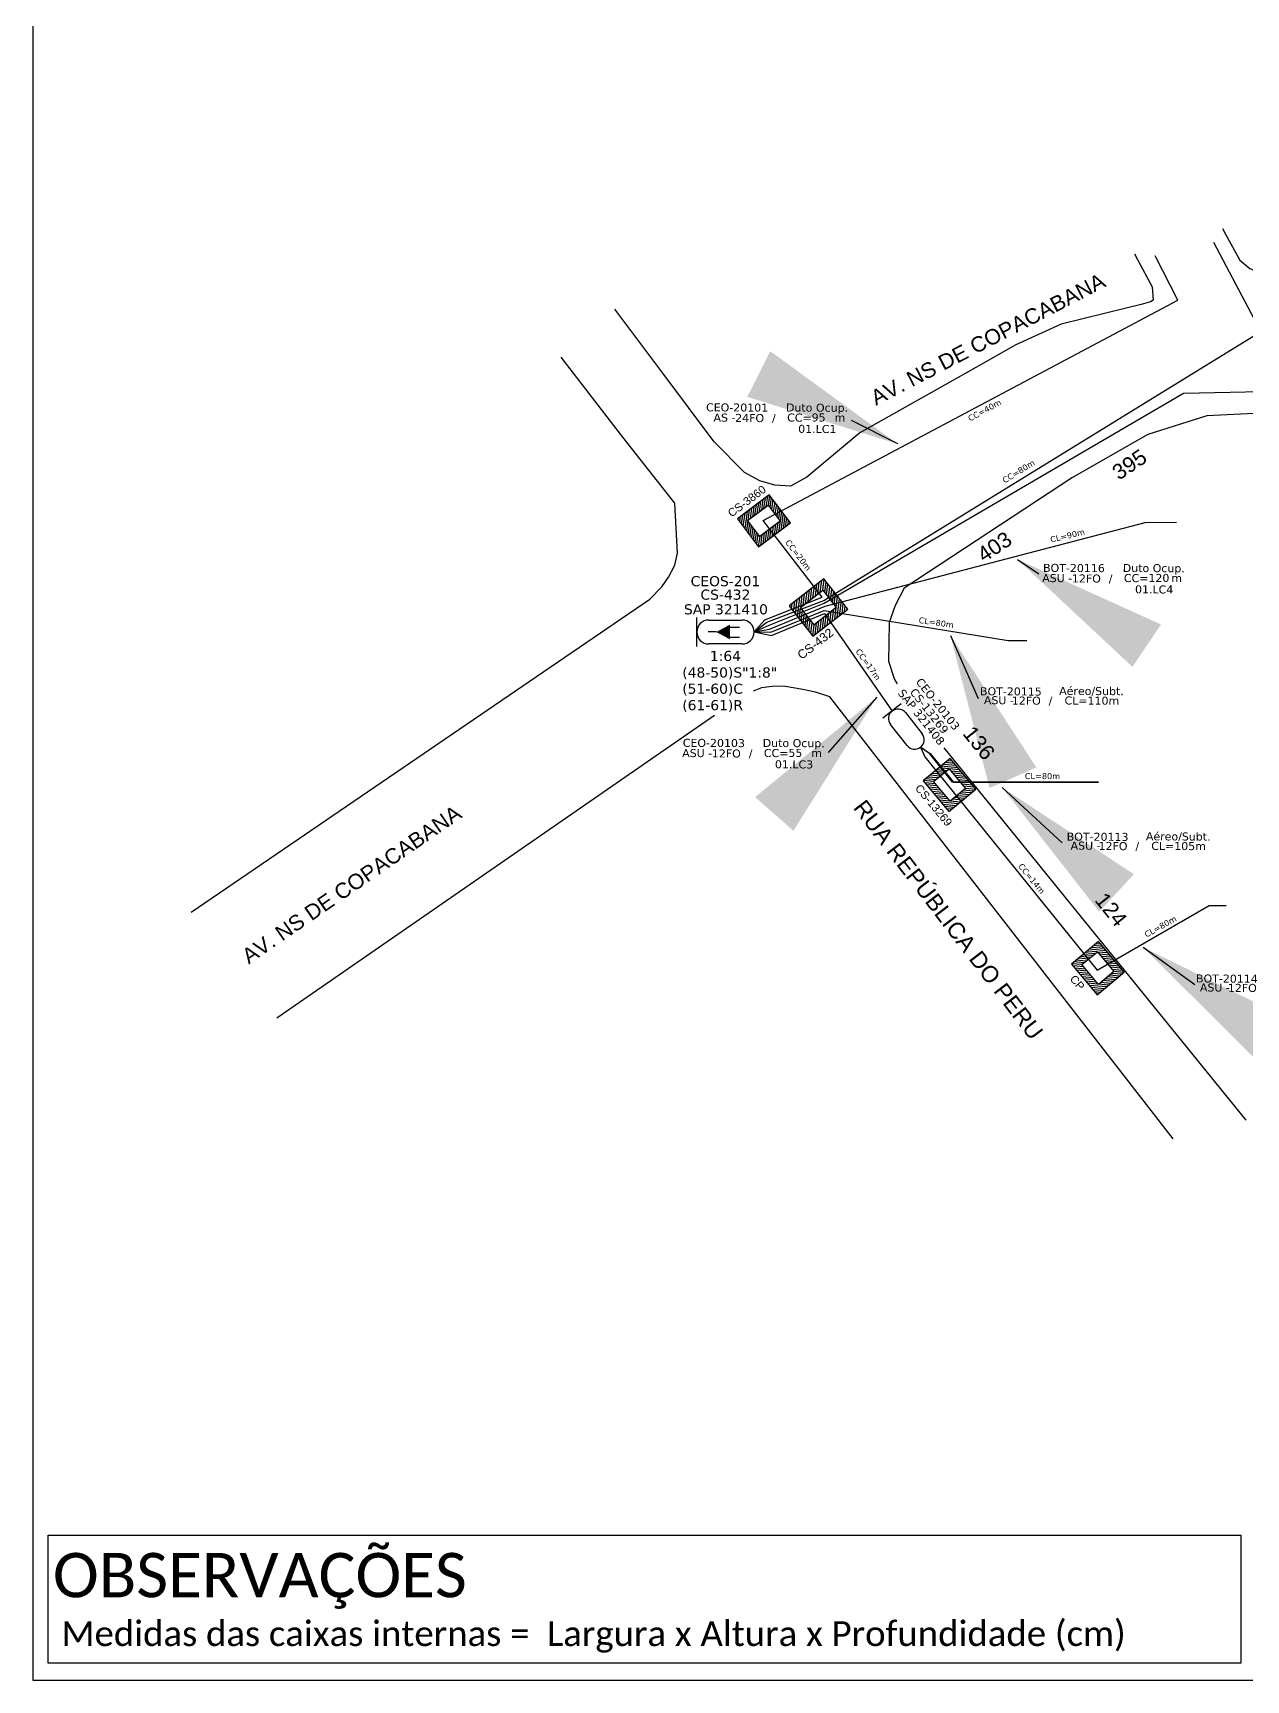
# Model space of a CAD drawing. Extents: x -89 to 749, y 705 to 1299.
# Drawn here: x -89.3 to 105.7, y 705 to 969.8 of the extents above; entities that cross this region are included whole.
import ezdxf
from ezdxf.enums import TextEntityAlignment as Align

# ---------------------------------------------------------------- set-up
doc = ezdxf.new("R2010")
doc.units = 0
for name, color, linetype in [('10.1-Caixas Subterrâneas', 5, 'Continuous'), ('20.4-CEOS', 1, 'Continuous'), ('20.5-CEO', 1, 'Continuous'), ('CAP a instalar', 1, 'Continuous'), ('label_cabos', 7, 'Continuous'), ('Legenda', 1, 'Continuous'), ('MUB', 252, 'Continuous'), ('surveys', 7, 'Continuous')]:
    doc.layers.add(name, color=color, linetype=linetype)
doc.layers.add('Comprimeto de lance', color=7, linetype='Continuous', true_color=0xf9f9f9)
doc.layers.add('EXTRA', color=50, linetype='Continuous', plot=False)
doc.styles.add('ARIAL', font='arial.ttf')
doc.styles.add('ROMANS', font='romans')
doc.styles.add('siredit', font='verdana.ttf')
doc.styles.add('WMF-Calibri0', font='calibri.ttf')
doc.linetypes.add('FENCELINE1', pattern='A,0.25,-0.1,[133,ltypeshp.shx,S=0.1,R=0,X=-0.1,Y=0],-0.1,1', length=1.45)
doc.dimstyles.new('CC', dxfattribs={"dimtxt": 1, "dimasz": 2, "dimexe": 0.18, "dimexo": 0.0625, "dimgap": 0.09, "dimtad": 0, "dimdec": 0, "dimrnd": 1, "dimzin": 0, "dimdsep": 46, "dimtxsty": 'siredit', "dimblk": 'NONE', "dimcen": 0, "dimse1": 1, "dimse2": 1, "dimsd1": 1, "dimsd2": 1, "dimclrt": 7, "dimadec": 0, "dimazin": 0, "dimtfac": 1, "dimtdec": 0, "dimtofl": 0, "dimtmove": 0, "dimatfit": 3, "dimfxl": 0, "dimtolj": 1, "dimtzin": 0, "dimarcsym": 0})

# ---------------------------------------------------------------- blocks, each defined once
blk = doc.blocks.new('*X75')
at = {"color": 0, "linetype": 'Continuous'}
for p, q in [((-1.25, 0.34099), (-0.49099, 1.1)), ((-1.25, 0.517767), (-0.667767, 1.1)), ((-1.25, 0.694544), (-0.844544, 1.1)), ((-1.25, 0.87132), (-1.02132, 1.1)), ((-1.25, 1.048097), (-1.198097, 1.1)), ((-0.789214, 0.625), (-0.314214, 1.1)), ((-0.612437, 0.625), (-0.137437, 1.1)), ((-0.43566, 0.625), (0.03934, 1.1)), ((-0.258883, 0.625), (0.216117, 1.1)), ((-0.082107, 0.625), (0.392893, 1.1)), ((0.09467, 0.625), (0.56967, 1.1)), ((0.271447, 0.625), (0.746447, 1.1)), ((0.448223, 0.625), (0.923223, 1.1)), ((0.625, 0.625), (1.1, 1.1)), ((0.801777, 0.625), (1.25, 1.073223)), ((-1.25, 0.164214), (-0.8035, 0.610714)), ((-1.25, -0.012563), (-0.8035, 0.433937)), ((-1.25, -0.18934), (-0.8035, 0.25716)), ((-1.25, -0.366117), (-0.8035, 0.080383)), ((0.8035, 0.449947), (1.25, 0.896447)), ((0.8035, 0.27317), (1.25, 0.71967)), ((0.8035, 0.096393), (1.25, 0.542893)), ((0.8035, -0.080383), (1.25, 0.366117)), ((0.8035, -0.25716), (1.25, 0.18934)), ((0.8035, -0.433937), (1.25, 0.012563)), ((-1.25, -0.542893), (-0.8035, -0.096393)), ((-1.25, -0.71967), (-0.8035, -0.27317)), ((-1.25, -0.896447), (-0.8035, -0.449947)), ((-1.25, -1.073223), (-0.801777, -0.625)), ((-1.1, -1.1), (-0.625, -0.625)), ((-0.923223, -1.1), (-0.448223, -0.625)), ((-0.746447, -1.1), (-0.271447, -0.625)), ((-0.56967, -1.1), (-0.09467, -0.625)), ((-0.392893, -1.1), (0.082107, -0.625)), ((-0.216117, -1.1), (0.258883, -0.625)), ((-0.03934, -1.1), (0.43566, -0.625)), ((0.137437, -1.1), (0.612437, -0.625)), ((0.314214, -1.1), (0.789214, -0.625)), ((0.49099, -1.1), (1.25, -0.34099)), ((0.667767, -1.1), (1.25, -0.517767)), ((0.8035, -0.610714), (1.25, -0.164214)), ((0.844544, -1.1), (1.25, -0.694544)), ((1.02132, -1.1), (1.25, -0.87132)), ((1.198097, -1.1), (1.25, -1.048097))]:
    blk.add_line(p, q, dxfattribs=at)
blk = doc.blocks.new('MANHOLE_MQ')
at = {"color": 0, "linetype": 'Continuous'}
for p, q in [((0.00000623, 0.00000569), (-0.00000627, 0.00000569)), ((-0.00000627, 0.00000569), (-0.00000627, -0.00000531)), ((0.00000623, -0.00000531), (0.00000623, 0.00000569)), ((-0.00000404, 0.00000331), (0.00000399, 0.00000331)), ((-0.00000404, -0.00000294), (-0.00000404, 0.00000331)), ((0.00000399, 0.00000331), (0.00000399, -0.00000294)), ((0.00000399, -0.00000294), (-0.00000404, -0.00000294)), ((0.00000399, -0.00000294), (0.00000399, -0.00000294)), ((-0.00000627, -0.00000531), (0.00000623, -0.00000531))]:
    blk.add_line(p, q, dxfattribs=at)
at = {"color": 0, "linetype": 'Continuous', "xscale": 5e-06, "yscale": 5e-06, "zscale": 1e-05}
blk.add_blockref('*X75', (-0.00000002, 0.00000019), dxfattribs=at)
blk = doc.blocks.new('*X110')
at = {"color": 0, "linetype": 'Continuous'}
for p, q in [((-1.25, 0.34099), (-0.49099, 1.1)), ((-1.25, 0.517767), (-0.667767, 1.1)), ((-1.25, 0.694544), (-0.844544, 1.1)), ((-1.25, 0.87132), (-1.02132, 1.1)), ((-1.25, 1.048097), (-1.198097, 1.1)), ((-0.789214, 0.625), (-0.314214, 1.1)), ((-0.612437, 0.625), (-0.137437, 1.1)), ((-0.43566, 0.625), (0.03934, 1.1)), ((-0.258883, 0.625), (0.216117, 1.1)), ((-0.082107, 0.625), (0.392893, 1.1)), ((0.09467, 0.625), (0.56967, 1.1)), ((0.271447, 0.625), (0.746447, 1.1)), ((0.448223, 0.625), (0.923223, 1.1)), ((0.625, 0.625), (1.1, 1.1)), ((0.801777, 0.625), (1.25, 1.073223)), ((-1.25, 0.164214), (-0.8035, 0.610714)), ((-1.25, -0.012563), (-0.8035, 0.433937)), ((-1.25, -0.18934), (-0.8035, 0.25716)), ((-1.25, -0.366117), (-0.8035, 0.080383)), ((0.8035, 0.449947), (1.25, 0.896447)), ((0.8035, 0.27317), (1.25, 0.71967)), ((0.8035, 0.096393), (1.25, 0.542893)), ((0.8035, -0.080383), (1.25, 0.366117)), ((0.8035, -0.25716), (1.25, 0.18934)), ((0.8035, -0.433937), (1.25, 0.012563)), ((-1.25, -0.542893), (-0.8035, -0.096393)), ((-1.25, -0.71967), (-0.8035, -0.27317)), ((-1.25, -0.896447), (-0.8035, -0.449947)), ((-1.25, -1.073223), (-0.801777, -0.625)), ((-1.1, -1.1), (-0.625, -0.625)), ((-0.923223, -1.1), (-0.448223, -0.625)), ((-0.746447, -1.1), (-0.271447, -0.625)), ((-0.56967, -1.1), (-0.09467, -0.625)), ((-0.392893, -1.1), (0.082107, -0.625)), ((-0.216117, -1.1), (0.258883, -0.625)), ((-0.03934, -1.1), (0.43566, -0.625)), ((0.137437, -1.1), (0.612437, -0.625)), ((0.314214, -1.1), (0.789214, -0.625)), ((0.49099, -1.1), (1.25, -0.34099)), ((0.667767, -1.1), (1.25, -0.517767)), ((0.8035, -0.610714), (1.25, -0.164214)), ((0.844544, -1.1), (1.25, -0.694544)), ((1.02132, -1.1), (1.25, -0.87132)), ((1.198097, -1.1), (1.25, -1.048097))]:
    blk.add_line(p, q, dxfattribs=at)
blk = doc.blocks.new('*U108')
at = {"color": 0, "linetype": 'Continuous'}
for p, q in [((0.001244, 0.001095), (-0.000006, 0.001095)), ((-0.000006, 0.001095), (-0.000006, -0.000005)), ((0.001244, -0.000005), (0.001244, 0.001095)), ((0.000217, 0.000857), (0.00102, 0.000857)), ((0.000217, 0.000232), (0.000217, 0.000857)), ((0.00102, 0.000857), (0.00102, 0.000232)), ((0.00102, 0.000232), (0.000217, 0.000232)), ((0.00102, 0.000232), (0.00102, 0.000232)), ((-0.000006, -0.000005), (0.001244, -0.000005))]:
    blk.add_line(p, q, dxfattribs=at)
at = {"color": 0, "linetype": 'Continuous', "xscale": 0.0005, "yscale": 0.0005, "zscale": 0.001}
blk.add_blockref('*X110', (0.000619, 0.000545), dxfattribs=at)
at = {"layer": '10.1-Caixas Subterrâneas', "color": 0, "lineweight": 0, "style": 'ROMANS'}
blk.add_attdef('FID', (-0.000027, -0.000378), '', height=0.00025, dxfattribs=at)
at = {"layer": '10.1-Caixas Subterrâneas', "color": 0, "lineweight": 0, "style": 'ROMANS', "flags": 3}
for tag, p in [('FATOR', (-0.000622, -0.000749)), ('ID_ATIVIDADE', (-0.000622, -0.001121)), ('QTDE', (-0.000622, -0.001493))]:
    blk.add_attdef(tag, p, '', height=0.00025, dxfattribs=at)
blk = doc.blocks.new('_None')
blk = doc.blocks.new('LEGENDA DOS CABOS')
at = {"layer": 'EXTRA', "color": 0, "style": 'siredit'}
for tag, p in [('ID', (4.6, 0.97)), ('XX', (9.03, 0.97))]:
    blk.add_attdef(tag, text='', height=0.48, rotation=359.69, dxfattribs=at).set_placement(p, align=Align.MIDDLE_CENTER)
at = {"layer": 'Legenda', "color": 0, "style": 'siredit'}
for tag, p in [('TIPO_CABO', (1.31, 0)), ('CABO', (4.69, -0.05)), ('/', (6.81, -0.05)), ('METROS', (10.03, -0.05))]:
    blk.add_attdef(tag, text='', height=0.8, rotation=359.69, dxfattribs=at).set_placement(p, align=Align.MIDDLE_CENTER)
blk = doc.blocks.new('Inst CB DT OCUP CFOA-SM-ASU-120-S-12')
at = {"layer": 'label_cabos', "color": 0, "style": 'siredit'}
for tag, flags, p in [('ID_ATIVIDADE', 3, (1.31, 2.67)), ('FATOR', 1, (11.56, 2.55))]:
    blk.add_attdef(tag, text='', height=1, rotation=359.69, dxfattribs=dict(at, flags=flags)).set_placement(p, align=Align.MIDDLE_CENTER)
for tag, p in [('TIPO_CABO', (1.26, 0)), ('DESTINO_CABO', (3.13, 1.26)), ('CABO', (4.69, -0.05)), ('/', (7.71, -0.05)), ('LANCE', (10.91, 0)), ('TIPO_CABO', (13.11, 1.24)), ('UND', (15.96, 0)), ('FID', (13.15, -1.41))]:
    blk.add_attdef(tag, text='', height=1, rotation=359.69, dxfattribs=at).set_placement(p, align=Align.MIDDLE_CENTER)
blk.add_attdef('QTDE', (12.43, -0.47), '', height=1, rotation=359.69, dxfattribs=at)
blk = doc.blocks.new('*U113')
at = {"layer": '20.4-CEOS', "color": 7, "style": 'siredit'}
for tag, p in [('FIBRAS_SPLITTER', (0, 0)), ('FIBRAS_TOP_C', (0, -4.13)), ('RESERVA_FINAIS', (0, -5.46))]:
    blk.add_attdef(tag, p, '', height=1.01, dxfattribs=at)
for tag, p, flags in [('ID_ATIVIDADE', (0, -6.77), 3), ('FATOR', (0, -8.09), 1), ('QTDE', (0, -9.4), 1), ('FID', (0, -10.71), 1)]:
    blk.add_attdef(tag, p, '', height=1.01, dxfattribs=dict(at, flags=flags))
blk = doc.blocks.new('Inst CB DT OCUP CFOA-SM-AS-80-TS-24')
at = {"layer": 'label_cabos', "color": 0, "style": 'siredit'}
for tag, flags, p in [('ID_ATIVIDADE', 3, (1.31, 2.67)), ('FATOR', 1, (11.56, 2.55))]:
    blk.add_attdef(tag, text='', height=1, rotation=359.69, dxfattribs=dict(at, flags=flags)).set_placement(p, align=Align.MIDDLE_CENTER)
for tag, p in [('TIPO_CABO', (1.76, 0)), ('DESTINO_CABO', (3.13, 1.26)), ('CABO', (4.69, -0.05)), ('/', (7.71, -0.05)), ('LANCE', (10.91, 0)), ('TIPO_CABO', (13.11, 1.24)), ('UND', (15.96, 0)), ('FID', (13.15, -1.41))]:
    blk.add_attdef(tag, text='', height=1, rotation=359.69, dxfattribs=at).set_placement(p, align=Align.MIDDLE_CENTER)
blk.add_attdef('QTDE', (12.43, -0.47), '', height=1, rotation=359.69, dxfattribs=at)

msp = doc.modelspace()

# ---------------------------------------------------------------- linework, layer by layer
msp.add_lwpolyline([(-89.32, 705.02), (749.25, 705.02), (749.25, 1299.02), (-89.32, 1299.02), (-89.32, 705.02)])
msp.add_lwpolyline([(-86.89, 728.32), (104.84, 728.32), (104.84, 707.75), (-86.89, 707.75)], close=True)
at = {"layer": '20.4-CEOS', "color": 7}
for p, q in [((19.3, 875.44), (24.67, 875.44)), ((24.67, 871.61), (19.3, 871.61))]:
    msp.add_line(p, q, dxfattribs=at)
for points in [[(17.38, 871.22), (17.38, 875.84)], [(22.62, 874.29), (24.25, 874.29)], [(20.5, 873.53), (19.21, 873.53)], [(22.62, 872.69), (24.25, 872.69)]]:
    msp.add_lwpolyline(points, dxfattribs=at)
msp.add_lwpolyline([(20.5, 873.53, 0, 2.37, 0), (22.72, 873.53, 2.37, 2.37, 0)], format="xyseb", dxfattribs=at)
for centre, start, end in [((19.3, 873.53), 90, 270), ((24.67, 873.53), 270, 90)]:
    msp.add_arc(centre, 1.92, start, end, dxfattribs=at)
at = {"layer": '20.5-CEO', "color": 7}
for p, q in [((51.19, 855.27), (48.52, 858.66)), ((50.93, 860.57), (53.61, 857.18))]:
    msp.add_line(p, q, dxfattribs=at)
msp.add_lwpolyline([(50.23, 861.97), (47.31, 859.67)], dxfattribs=at)
for centre, start, end in [((49.73, 859.61), 38.2902, 218.2902), ((52.4, 856.22), 218.2902, 38.2902)]:
    msp.add_arc(centre, 1.54, start, end, dxfattribs=at)
at = {"layer": 'CAP a instalar', "color": 7, "linetype": 'FENCELINE1', "ltscale": 5}
for points in [[(26.59, 873.53), (28.65, 875.12), (37.79, 878.62), (108.06, 921.85), (100.5, 936.16)], [(26.59, 873.53), (28.3, 875.51), (37.56, 879.13), (28.07, 891.48), (94.7, 926.88), (91.05, 934.01)], [(26.59, 873.53), (29.01, 874.61), (37.87, 878.14), (95.64, 911.93), (133.04, 912.74)], [(26.59, 873.53), (29.08, 873.99), (38.04, 877.66), (89.43, 891.16), (94.47, 891.17)], [(26.59, 873.53), (29.41, 872.98), (37.92, 876.48), (48.77, 860.82)]]:
    msp.add_lwpolyline(points, dxfattribs=at)
at = {"layer": 'CAP a instalar', "color": 252, "linetype": 'FENCELINE1', "ltscale": 5}
for points in [[(26.59, 873.53), (29.26, 873.49), (37.86, 877.01), (67.44, 872.18), (70.45, 872.18)], [(53.36, 855.01), (54.88, 853.97), (58.66, 849.37), (81.98, 849.37)], [(53.36, 855.01), (54.02, 853.48), (81.74, 819.14), (99.74, 829.57), (102.45, 829.56)], [(81.98, 849.37), (58.46, 849.38), (54.82, 853.95), (53.36, 855.01)]]:
    msp.add_lwpolyline(points, dxfattribs=at)
at = {"layer": 'MUB', "color": 4}
for points in [[(101.91, 938.42), (102.39, 937.49), (104.69, 933.29), (106.28, 932), (107.97, 931.21), (109.17, 930.91), (110.28, 930.85), (111.18, 930.82), (114.73, 930.64)], [(87.72, 934.35), (88.3, 933.33), (90.56, 929), (90.74, 926.88), (90.3, 926.59), (88.83, 926.21), (86.41, 925.59), (75.96, 923.03), (68.65, 919.7)], [(11.91, 915.17), (4.22, 925.46)], [(68.65, 919.7), (60.62, 915.17)], [(5.5, 904.85), (-4.42, 917.72)], [(60.62, 915.17), (43.57, 905.53), (35.08, 898.4), (32.44, 896.99), (29.91, 897.12), (27.51, 897.84), (25.04, 899.17), (20.16, 904.12), (11.91, 915.17)], [(238.35, 915.17), (99.39, 908.26), (89.87, 905.26), (77.76, 898.37), (50.71, 880.56), (49.28, 877.81), (48.32, 875.05), (48.23, 871.75), (48.2, 868.85), (49.17, 865.88), (49.61, 865.2)], [(-63.87, 828.51), (9.84, 878.81), (11.75, 880.81), (12.86, 882.34), (13.83, 884.27), (14.31, 886.22), (13.86, 894.26), (5.5, 904.85)], [(93.96, 792.04), (38.75, 863.13), (36.45, 863.85), (34.42, 864.26), (31.65, 864.77), (29.94, 864.82), (27.81, 864.54), (26.47, 864.01)], [(20.23, 860.1), (-50.1, 811.44)], [(57.11, 854.9), (105.62, 795.02)]]:
    msp.add_lwpolyline(points, dxfattribs=at)

# ---------------------------------------------------------------- block references
at = {"layer": '10.1-Caixas Subterrâneas', "color": 30, "xscale": 514355.6664507728, "yscale": 514355.6664507727, "zscale": 514355.6664507727}
for p, rotation in [((28.11, 891.48), 216.9818232058862), ((58.08, 849), 129.8115835663121), ((81.92, 819.56), 129.8115835663121)]:
    msp.add_blockref('MANHOLE_MQ', p, dxfattribs=dict(at, rotation=rotation))
at = {"layer": '10.1-Caixas Subterrâneas', "color": 10}
ref = msp.add_blockref('*U108', (36.07, 872.89), dxfattribs=dict(at, xscale=5657.91225468244, yscale=5657.912254682441, zscale=5657.912254682441, rotation=37.9650240895695))
ref.add_attrib('FID', 'CS-432', (34.24, 869.03), dxfattribs={"color": 0, "lineweight": 0, "height": 1.413, "rotation": 37.965, "style": 'ARIAL'})
at = {"layer": '20.4-CEOS', "color": 0, "lineweight": 0}
ref = msp.add_blockref('*U113', (15.05, 866.21), dxfattribs=dict(at, xscale=1.608429282242475, yscale=1.608429282242475, zscale=1.608429282242475))
ref.add_attrib('FIBRAS_SPLITTER', '(48-50)S"1:8"', (15.05, 866.21), dxfattribs={"color": 7, "height": 1.624, "style": 'siredit'})
ref.add_attrib('FIBRAS_TOP_C', '(51-60)C', (15.05, 863.6), dxfattribs={"color": 7, "height": 1.624, "style": 'siredit'})
ref.add_attrib('RESERVA_FINAIS', '(61-61)R', (15.05, 860.96), dxfattribs={"color": 7, "height": 1.624, "style": 'siredit'})
at = {"layer": 'label_cabos', "color": 0, "lineweight": 0}
ref = msp.add_blockref('Inst CB DT OCUP CFOA-SM-AS-80-TS-24', (19.85, 908), dxfattribs=dict(at, xscale=1.28674342579398, yscale=1.28674342579398, zscale=1.28674342579398))
ref.add_attrib('DESTINO_CABO', 'CEO-20101', dxfattribs={"color": 0, "height": 1.287, "rotation": 359.69, "style": 'siredit'}).set_placement((23.87, 909.63), align=Align.MIDDLE_CENTER)
ref.add_attrib('CABO', '24FO', dxfattribs={"color": 0, "height": 1.287, "rotation": 359.69, "style": 'siredit'}).set_placement((25.88, 907.94), align=Align.MIDDLE_CENTER)
ref.add_attrib('TIPO_CABO', 'Duto Ocup.', dxfattribs={"color": 0, "height": 1.287, "rotation": 359.69, "style": 'siredit'}).set_placement((36.71, 909.6), align=Align.MIDDLE_CENTER)
ref.add_attrib('/', '/', dxfattribs={"color": 0, "height": 1.29, "rotation": 359.69, "style": 'siredit'}).set_placement((29.77, 907.94), align=Align.MIDDLE_CENTER)
ref.add_attrib('TIPO_CABO', 'AS - ', dxfattribs={"color": 0, "height": 1.287, "rotation": 359.69, "style": 'siredit'}).set_placement((22.11, 908), align=Align.MIDDLE_CENTER)
ref.add_attrib('FID', '01.LC1', dxfattribs={"color": 0, "height": 1.287, "rotation": 359.69, "style": 'siredit'}).set_placement((36.76, 906.18), align=Align.MIDDLE_CENTER)
ref.add_attrib('LANCE', 'CC=', dxfattribs={"color": 0, "height": 1.287, "rotation": 359.69, "style": 'siredit'}).set_placement((33.88, 908), align=Align.MIDDLE_CENTER)
ref.add_attrib('QTDE', '95', (35.84, 907.39), dxfattribs={"color": 0, "height": 1.287, "rotation": 359.69, "style": 'siredit'})
ref.add_attrib('UND', 'm', dxfattribs={"color": 0, "height": 1.29, "rotation": 359.69, "style": 'siredit'}).set_placement((40.39, 908), align=Align.MIDDLE_CENTER)
ref = msp.add_blockref('Inst CB DT OCUP CFOA-SM-ASU-120-S-12', (73.98, 882.2), dxfattribs=dict(at, xscale=1.28674342579398, yscale=1.28674342579398, zscale=1.28674342579398))
ref.add_attrib('DESTINO_CABO', 'BOT-20116', dxfattribs={"color": 0, "height": 1.287, "rotation": 359.69, "style": 'siredit'}).set_placement((78.01, 883.82), align=Align.MIDDLE_CENTER)
ref.add_attrib('CABO', '12FO', dxfattribs={"color": 0, "height": 1.287, "rotation": 359.69, "style": 'siredit'}).set_placement((80.01, 882.13), align=Align.MIDDLE_CENTER)
ref.add_attrib('TIPO_CABO', 'Duto Ocup.', dxfattribs={"color": 0, "height": 1.287, "rotation": 359.69, "style": 'siredit'}).set_placement((90.84, 883.8), align=Align.MIDDLE_CENTER)
ref.add_attrib('/', '/', dxfattribs={"color": 0, "height": 1.29, "rotation": 359.69, "style": 'siredit'}).set_placement((83.9, 882.13), align=Align.MIDDLE_CENTER)
ref.add_attrib('TIPO_CABO', 'ASU - ', dxfattribs={"color": 0, "height": 1.287, "rotation": 359.69, "style": 'siredit'}).set_placement((75.6, 882.19), align=Align.MIDDLE_CENTER)
ref.add_attrib('FID', '01.LC4', dxfattribs={"color": 0, "height": 1.287, "rotation": 359.69, "style": 'siredit'}).set_placement((90.9, 880.38), align=Align.MIDDLE_CENTER)
ref.add_attrib('LANCE', 'CC=', dxfattribs={"color": 0, "height": 1.287, "rotation": 359.69, "style": 'siredit'}).set_placement((88.01, 882.2), align=Align.MIDDLE_CENTER)
ref.add_attrib('QTDE', '120', (89.97, 881.59), dxfattribs={"color": 0, "height": 1.287, "rotation": 359.69, "style": 'siredit'})
ref.add_attrib('UND', 'm', dxfattribs={"color": 0, "height": 1.29, "rotation": 359.69, "style": 'siredit'}).set_placement((94.52, 882.2), align=Align.MIDDLE_CENTER)
ref = msp.add_blockref('LEGENDA DOS CABOS', (62.42, 861.89), dxfattribs=dict(at, xscale=1.28674342579398, yscale=1.28674342579398, zscale=1.28674342579398))
ref.add_attrib('ID', 'BOT-20115', dxfattribs={"color": 0, "height": 1.287, "rotation": 359.69, "style": 'siredit'}).set_placement((67.87, 863.98), align=Align.MIDDLE_CENTER)
ref.add_attrib('CABO', '12FO', dxfattribs={"color": 0, "height": 1.287, "rotation": 359.69, "style": 'siredit'}).set_placement((70.35, 862.5), align=Align.MIDDLE_CENTER)
ref.add_attrib('METROS', 'CL=110m', dxfattribs={"color": 0, "height": 1.287, "rotation": 359.69, "style": 'siredit'}).set_placement((80.89, 862.5), align=Align.MIDDLE_CENTER)
ref.add_attrib('XX', 'Aéreo/Subt.', dxfattribs={"color": 0, "height": 1.2867, "rotation": 359.69, "style": 'siredit'}).set_placement((80.83, 864.04), align=Align.MIDDLE_CENTER)
ref.add_attrib('/', '/', dxfattribs={"color": 0, "height": 1.29, "rotation": 359.69, "style": 'siredit'}).set_placement((74.24, 862.5), align=Align.MIDDLE_CENTER)
ref.add_attrib('TIPO_CABO', 'ASU -', dxfattribs={"color": 0, "height": 1.287, "rotation": 359.69, "style": 'siredit'}).set_placement((65.94, 862.56), align=Align.MIDDLE_CENTER)
ref = msp.add_blockref('Inst CB DT OCUP CFOA-SM-ASU-120-S-12', (16.1, 854.07), dxfattribs=dict(at, xscale=1.28674342579398, yscale=1.28674342579398, zscale=1.28674342579398))
ref.add_attrib('DESTINO_CABO', 'CEO-20103', dxfattribs={"color": 0, "height": 1.287, "rotation": 359.69, "style": 'siredit'}).set_placement((20.13, 855.69), align=Align.MIDDLE_CENTER)
ref.add_attrib('CABO', '12FO', dxfattribs={"color": 0, "height": 1.287, "rotation": 359.69, "style": 'siredit'}).set_placement((22.13, 854), align=Align.MIDDLE_CENTER)
ref.add_attrib('TIPO_CABO', 'Duto Ocup.', dxfattribs={"color": 0, "height": 1.287, "rotation": 359.69, "style": 'siredit'}).set_placement((32.97, 855.67), align=Align.MIDDLE_CENTER)
ref.add_attrib('/', '/', dxfattribs={"color": 0, "height": 1.29, "rotation": 359.69, "style": 'siredit'}).set_placement((26.03, 854), align=Align.MIDDLE_CENTER)
ref.add_attrib('TIPO_CABO', 'ASU - ', dxfattribs={"color": 0, "height": 1.287, "rotation": 359.69, "style": 'siredit'}).set_placement((17.73, 854.06), align=Align.MIDDLE_CENTER)
ref.add_attrib('FID', '01.LC3', dxfattribs={"color": 0, "height": 1.287, "rotation": 359.69, "style": 'siredit'}).set_placement((33.02, 852.25), align=Align.MIDDLE_CENTER)
ref.add_attrib('LANCE', 'CC=', dxfattribs={"color": 0, "height": 1.287, "rotation": 359.69, "style": 'siredit'}).set_placement((30.14, 854.07), align=Align.MIDDLE_CENTER)
ref.add_attrib('QTDE', '55', (32.1, 853.46), dxfattribs={"color": 0, "height": 1.287, "rotation": 359.69, "style": 'siredit'})
ref.add_attrib('UND', 'm', dxfattribs={"color": 0, "height": 1.29, "rotation": 359.69, "style": 'siredit'}).set_placement((36.64, 854.07), align=Align.MIDDLE_CENTER)
ref = msp.add_blockref('LEGENDA DOS CABOS', (76.36, 838.51), dxfattribs=dict(at, xscale=1.28674342579398, yscale=1.28674342579398, zscale=1.28674342579398))
ref.add_attrib('ID', 'BOT-20113', dxfattribs={"color": 0, "height": 1.287, "rotation": 359.69, "style": 'siredit'}).set_placement((81.81, 840.61), align=Align.MIDDLE_CENTER)
ref.add_attrib('CABO', '12FO', dxfattribs={"color": 0, "height": 1.287, "rotation": 359.69, "style": 'siredit'}).set_placement((84.29, 839.12), align=Align.MIDDLE_CENTER)
ref.add_attrib('METROS', 'CL=105m', dxfattribs={"color": 0, "height": 1.287, "rotation": 359.69, "style": 'siredit'}).set_placement((94.83, 839.12), align=Align.MIDDLE_CENTER)
ref.add_attrib('XX', 'Aéreo/Subt.', dxfattribs={"color": 0, "height": 1.2867, "rotation": 359.69, "style": 'siredit'}).set_placement((94.77, 840.66), align=Align.MIDDLE_CENTER)
ref.add_attrib('/', '/', dxfattribs={"color": 0, "height": 1.29, "rotation": 359.69, "style": 'siredit'}).set_placement((88.19, 839.12), align=Align.MIDDLE_CENTER)
ref.add_attrib('TIPO_CABO', 'ASU -', dxfattribs={"color": 0, "height": 1.287, "rotation": 359.69, "style": 'siredit'}).set_placement((79.88, 839.18), align=Align.MIDDLE_CENTER)
ref = msp.add_blockref('LEGENDA DOS CABOS', (97.14, 815.7), dxfattribs=dict(at, xscale=1.28674342579398, yscale=1.28674342579398, zscale=1.28674342579398))
ref.add_attrib('ID', 'BOT-20114', dxfattribs={"color": 0, "height": 1.287, "rotation": 359.69, "style": 'siredit'}).set_placement((102.59, 817.8), align=Align.MIDDLE_CENTER)
ref.add_attrib('CABO', '12FO', dxfattribs={"color": 0, "height": 1.287, "rotation": 359.69, "style": 'siredit'}).set_placement((105.07, 816.31), align=Align.MIDDLE_CENTER)
ref.add_attrib('METROS', 'CL=120m', dxfattribs={"color": 0, "height": 1.287, "rotation": 359.69, "style": 'siredit'}).set_placement((115.61, 816.31), align=Align.MIDDLE_CENTER)
ref.add_attrib('XX', 'Aéreo/Subt.', dxfattribs={"color": 0, "height": 1.2867, "rotation": 359.69, "style": 'siredit'}).set_placement((115.55, 817.85), align=Align.MIDDLE_CENTER)
ref.add_attrib('/', '/', dxfattribs={"color": 0, "height": 1.29, "rotation": 359.69, "style": 'siredit'}).set_placement((108.96, 816.31), align=Align.MIDDLE_CENTER)
ref.add_attrib('TIPO_CABO', 'ASU -', dxfattribs={"color": 0, "height": 1.287, "rotation": 359.69, "style": 'siredit'}).set_placement((100.66, 816.37), align=Align.MIDDLE_CENTER)

# ---------------------------------------------------------------- texts
at = {"color": 7, "style": 'WMF-Calibri0'}
msp.add_text('OBSERVAÇÕES', height=7.1308, dxfattribs=at).set_placement((-86.11, 718.33))
at = {"color": 7, "insert": (-84.75, 714.49), "char_height": 4, "width": 658.8434, "attachment_point": 1, "style": 'WMF-Calibri0'}
msp.add_mtext('Medidas das caixas internas =  Largura x Altura x Profundidade (cm)', dxfattribs=at)
at = {"layer": '10.1-Caixas Subterrâneas', "color": 30, "style": 'ARIAL'}
for s, rotation, p in [('CS-3860', 36.9818, (22.98, 891.92)), ('CS-13269', 309.8116, (52.38, 848.37)), ('CP', 309.8116, (77.25, 817.71))]:
    msp.add_text(s, height=1.287, rotation=rotation, dxfattribs=at).set_placement(p)
at = {"layer": '20.4-CEOS', "color": 7, "lineweight": 0, "style": 'siredit'}
for s, p in [('CEOS-201', (21.99, 882.52)), ('CS-432', (21.99, 880.35)), ('SAP 321410', (22.07, 877.99)), ('1:64', (21.99, 870.49))]:
    msp.add_text(s, height=1.624, dxfattribs=at).set_placement(p, align=Align.TOP_CENTER)
msp.add_text('CEO-20103', height=1.299, rotation=308.2902, dxfattribs=at).set_placement((56.65, 862.34), align=Align.TOP_CENTER)
at = {"layer": '20.5-CEO', "color": 7, "lineweight": 0, "style": 'siredit'}
for s, p in [('SAP 321408', (54, 860.24)), ('CS-13269', (55.27, 861.24))]:
    msp.add_text(s, height=1.304, rotation=308.2902, dxfattribs=at).set_placement(p, align=Align.TOP_CENTER)
at = {"layer": 'Comprimeto de lance', "ltscale": 0.5, "char_height": 0.953, "width": 11.438, "attachment_point": 5, "style": 'siredit'}
for s, insert, rotation in [('\\A1;CC=40m', (63.64, 909.17), 28.7416), ('\\A1;CC=80m', (69.11, 899.34), 31.9468), ('\\A1;CL=90m', (76.97, 889.01), 13.2691), ('\\A1;CC=20m', (33.69, 885.88), 307.2899), ('\\A1;CL=80m', (55.88, 875.04), 351.6083), ('\\A1;CC=17m', (44.93, 868.31), 305.5864), ('\\A1;CL=80m', (72.95, 850.35), 359.934), ('\\A1;CC=14m', (71.2, 833.87), 309.0932), ('\\A1;CL=80m', (91.91, 826.17), 29.1315)]:
    msp.add_mtext(s, dxfattribs=dict(at, insert=insert, rotation=rotation))
at = {"layer": 'MUB', "style": 'ARIAL'}
for s, height, rotation, p in [('AV. NS DE COPACABANA', 2.4609, 27.4354, (46.18, 909.88)), ('AV. NS DE COPACABANA', 2.4609, 34.6092, (-54.62, 820.05)), ('RUA REPÚBLICA DO PERU', 2.625, 307.44, (42.41, 845.24))]:
    msp.add_text(s, height=height, rotation=rotation, dxfattribs=at).set_placement(p)
at = {"layer": 'surveys', "style": 'ARIAL'}
for s, rotation, p in [('395', 33.8688, (86.92, 900.47)), ('403', 33.8688, (65.23, 887.24)), ('136', 308.7982, (62.75, 855.7)), ('124', 308.7982, (83.98, 828.91))]:
    msp.add_text(s, height=2.461, rotation=rotation, dxfattribs=at).set_placement(p, align=Align.MIDDLE_CENTER)

# ---------------------------------------------------------------- leaders
at = {"layer": 'label_cabos'}
for points in [[(49.68, 903.76), (42.23, 907.51)], [(68.91, 885.21), (72.37, 882.9)], [(58.15, 872.99), (62.6, 862.86)], [(46.34, 863.06), (38.5, 854.13)], [(66.48, 848.52), (76.12, 839.63)], [(89.11, 822.84), (97.46, 816.88)]]:
    msp.add_leader(points, dimstyle='CC', override={"dimasz": 25, "dimgap": 0.09, "dimtad": 0}, dxfattribs=at)

doc.saveas('drawing.dxf')
